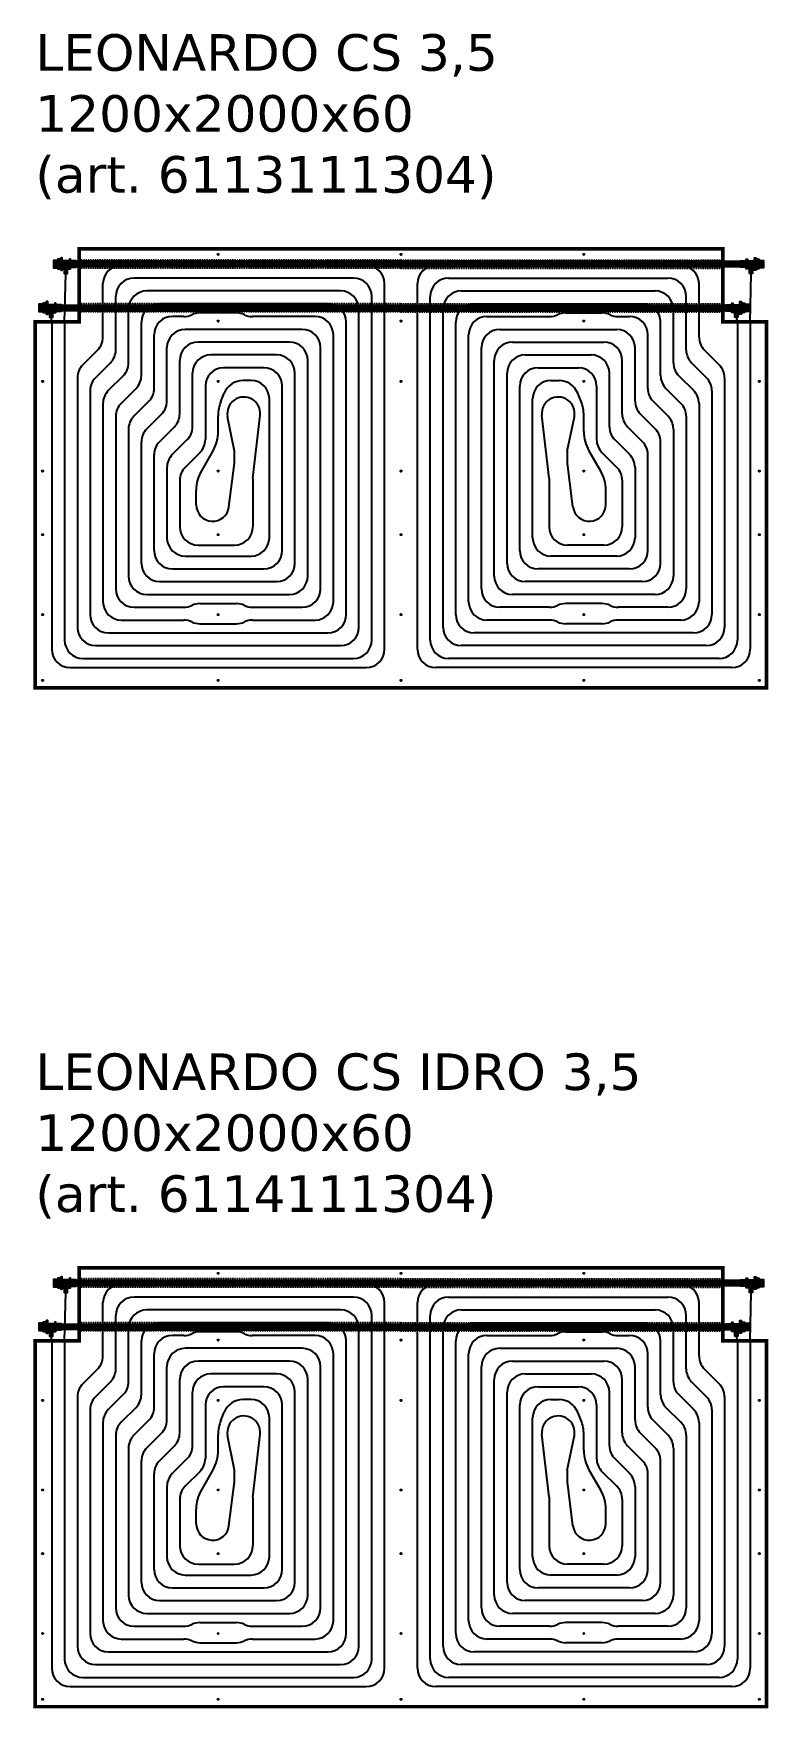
# Model space of a CAD drawing. Header units: millimetres. Extents: x 811 to 39016, y -8361 to 5964.
# Drawn here: x 16204 to 18214, y 903 to 5484 of the extents above; entities that cross this region are included whole.
import ezdxf

# ---------------------------------------------------------------- set-up
doc = ezdxf.new("R2010")
doc.units = ezdxf.units.MM
doc.linetypes.add('ACAD_ISO02W100', pattern=[15, 12, -3])
doc.linetypes.add('CENTER', pattern=[25.4, 15.875, -3.175, 3.175, -3.175])
for name, color, linetype in [('Pannelli Leonardo', 7, 'Continuous'), ('Raccorderia', 8, 'Continuous'), ('Testi_Cornici', 7, 'Continuous')]:
    doc.layers.add(name, color=color, linetype=linetype)
doc.styles.add('style1', font='verdana.ttf')

# ---------------------------------------------------------------- blocks, each defined once
blk = doc.blocks.new('T 20-10-CS')
at = {"layer": 'Raccorderia', "linetype": 'ByBlock'}
h = blk.add_hatch(color=9, dxfattribs=at)
h.dxf.hatch_style = 1
h.paths.add_polyline_path([(-12.8, 8.6), (-28, 8.6), (-28, -8.6), (-12.8, -8.6)])
h = blk.add_hatch(color=256, dxfattribs=at)
h.dxf.hatch_style = 1
h.paths.add_polyline_path([(9.8, 13), (4.4, 13), (4.4, 25.7), (-4.4, 25.7), (-4.4, 13), (-12.8, 13), (-12.8, 8.6), (-12.8, -8.6), (-12.8, -13), (-9.8, -13), (-9.8, -8.6), (9.8, -8.6)])
h = blk.add_hatch(color=251, dxfattribs=at)
h.dxf.hatch_style = 1
h.paths.add_polyline_path([(33.8, 10), (22.8, 10), (21.8, 13), (19.6, 13), (19.6, 9.8), (15.9, 9.8), (15.9, 14.9), (12.8, 14.9), (12.8, 17), (9.8, 17), (9.8, 13), (9.8, 0), (33.8, 0)])
h.paths.add_polyline_path([(33.8, 0), (9.8, 0), (9.8, -8.6), (9.8, -17), (12.8, -17), (12.8, -14.8), (15.9, -14.8), (15.9, -9.7), (19.6, -9.7), (19.6, -13), (21.8, -13), (22.8, -10), (33.8, -10)])
for p, q in [((-12.8, -8.6), (-12.8, 8.6)), ((9.8, -8.6), (9.8, 13))]:
    blk.add_line(p, q, dxfattribs=at)
blk.add_lwpolyline([(9.8, 13), (4.4, 13), (4.4, 25.7), (-4.4, 25.7), (-4.4, 13), (-12.8, 13), (-12.8, 8.6), (-28, 8.6), (-28, -8.6), (-12.8, -8.6), (-12.8, -13), (-9.8, -13), (-9.8, -8.6), (9.8, -8.6), (9.8, -17), (12.8, -17), (12.8, -14.8), (15.9, -14.8), (15.9, -9.7), (19.6, -9.7), (19.6, -13), (21.8, -13), (22.8, -10), (33.8, -10), (33.8, 10), (22.8, 10), (21.8, 13), (19.6, 13), (19.6, 9.8), (15.9, 9.8), (15.9, 14.9), (12.8, 14.9), (12.8, 17), (9.8, 17)], close=True, dxfattribs=at)
blk = doc.blocks.new('Pannello 35-1200x2000')
at = {"color": 252, "linetype": 'ACAD_ISO02W100', "ltscale": 0.01}
for p, q in [((-1000, -30.4), (-1879.8, -30.4)), ((-1000, -30.4), (-120.2, -30.4)), ((-1000, -52.5), (-1879.8, -52.5)), ((-1000, -52.5), (-120.2, -52.5)), ((-1000, -150.2), (-1879.8, -150.2)), ((-1000, -172.2), (-1879.8, -172.2)), ((-1000, -150.2), (-120.2, -150.2)), ((-1000, -172.2), (-120.2, -172.2))]:
    blk.add_line(p, q, dxfattribs=at)
at = {"color": 251}
for p, q in [((-1095, -45), (-1765, -45)), ((-905, -45), (-235, -45)), ((-1920, -200), (-1916.4, -67.2)), ((-1130, -80), (-1730, -80)), ((-870, -80), (-270, -80)), ((-45, -200), (-42.8, -67.2)), ((-1815, -241.4), (-1815, -95)), ((-1780, -276.4), (-1780, -130)), ((-1165, -115), (-1695, -115)), ((-1080, -1070), (-1080, -130)), ((-1045, -1095), (-1045, -95)), ((-955, -1095), (-955, -95)), ((-920, -1070), (-920, -130)), ((-835, -115), (-305, -115)), ((-220, -276.4), (-220, -130)), ((-185, -241.4), (-185, -95)), ((-1745, -311.4), (-1745, -165)), ((-1200, -150), (-1660, -150)), ((-1450, -175), (-1550, -175)), ((-1115, -1035), (-1115, -165)), ((-885, -1035), (-885, -165)), ((-800, -150), (-340, -150)), ((-550, -175), (-450, -175)), ((-255, -311.4), (-255, -165)), ((-1955, -200), (-1956.4, -187)), ((-1955, -200), (-1955, -1095)), ((-1920, -200), (-1920, -1070)), ((-1710, -346.4), (-1710, -200)), ((-1593.6, -185), (-1625, -185)), ((-1270, -220), (-1590, -220)), ((-1235, -185), (-1406.4, -185)), ((-1150, -1000), (-1150, -200)), ((-850, -1000), (-850, -200)), ((-765, -185), (-593.6, -185)), ((-730, -220), (-410, -220)), ((-406.4, -185), (-375, -185)), ((-290, -346.4), (-290, -200)), ((-80, -200), (-82.8, -187)), ((-80, -200), (-80, -1070)), ((-45, -200), (-45, -1095)), ((-1675, -381.4), (-1675, -235)), ((-1640, -416.4), (-1640, -270)), ((-1305, -255), (-1555, -255)), ((-1220, -930), (-1220, -270)), ((-1185, -965), (-1185, -235)), ((-815, -965), (-815, -235)), ((-780, -930), (-780, -270)), ((-695, -255), (-445, -255)), ((-360, -416.4), (-360, -270)), ((-325, -381.4), (-325, -235)), ((-1829.6, -276.7), (-1870.4, -317.4)), ((-1794.6, -311.7), (-1835.4, -352.4)), ((-1605, -451.4), (-1605, -305)), ((-1340, -290), (-1520, -290)), ((-1255, -895), (-1255, -305)), ((-745, -895), (-745, -305)), ((-660, -290), (-480, -290)), ((-395, -451.4), (-395, -305)), ((-205.4, -311.7), (-164.6, -352.4)), ((-170.4, -276.7), (-129.6, -317.4)), ((-1885, -352.8), (-1885, -1035)), ((-1759.6, -346.7), (-1800.4, -387.4)), ((-1570, -486.4), (-1570, -340)), ((-1375, -325), (-1485, -325)), ((-1410, -360), (-1432.2, -360)), ((-1290, -860), (-1290, -340)), ((-710, -860), (-710, -340)), ((-625, -325), (-515, -325)), ((-590, -360), (-567.8, -360)), ((-430, -486.4), (-430, -340)), ((-240.4, -346.7), (-199.6, -387.4)), ((-115, -352.8), (-115, -1035)), ((-1850, -387.8), (-1850, -1000)), ((-1724.6, -381.7), (-1765.4, -422.4)), ((-1535, -375), (-1535, -521.4)), ((-1492.4, -417), (-1483.2, -394.4)), ((-1360, -790), (-1360, -410)), ((-1325, -825), (-1325, -375)), ((-675, -825), (-675, -375)), ((-640, -790), (-640, -410)), ((-507.6, -417), (-516.8, -394.4)), ((-465, -375), (-465, -521.4)), ((-275.4, -381.7), (-234.6, -422.4)), ((-150, -387.8), (-150, -1000)), ((-1815, -422.8), (-1815, -965)), ((-1780, -457.8), (-1780, -930)), ((-1689.6, -416.7), (-1730.4, -457.4)), ((-1654.6, -451.7), (-1695.4, -492.4)), ((-1500, -499.4), (-1500, -456.3)), ((-1405, -626.9), (-1385.3, -455.1)), ((-595, -626.9), (-614.7, -455.1)), ((-500, -499.4), (-500, -456.3)), ((-345.4, -451.7), (-304.6, -492.4)), ((-310.4, -416.7), (-269.6, -457.4)), ((-220, -457.8), (-220, -930)), ((-185, -422.8), (-185, -965)), ((-1745, -492.8), (-1745, -895)), ((-1619.6, -486.7), (-1660.4, -527.4)), ((-1454.9, -553.6), (-1474.1, -458.9)), ((-545.1, -553.6), (-525.9, -458.9)), ((-380.4, -486.7), (-339.6, -527.4)), ((-255, -492.8), (-255, -895)), ((-1710, -860), (-1710, -527.8)), ((-1584.6, -521.7), (-1625.4, -562.4)), ((-415.4, -521.7), (-374.6, -562.4)), ((-290, -860), (-290, -527.8)), ((-1675, -825), (-1675, -562.8)), ((-1549.6, -556.7), (-1590.4, -597.4)), ((-1514.1, -551.9), (-1545.9, -607.1)), ((-1470.4, -705.5), (-1455, -585.6)), ((-1455, -589.1), (-1455, -552.6)), ((-545, -589.1), (-545, -552.6)), ((-529.6, -705.5), (-545, -585.6)), ((-485.9, -551.9), (-454.1, -607.1)), ((-450.4, -556.7), (-409.6, -597.4)), ((-325, -825), (-325, -562.8)), ((-1640, -597.8), (-1640, -790)), ((-1605, -632.8), (-1605, -760)), ((-1405, -627.5), (-1405, -760)), ((-595, -627.5), (-595, -760)), ((-395, -632.8), (-395, -760)), ((-360, -597.8), (-360, -790)), ((-1560, -699.8), (-1560, -659.6)), ((-440, -699.8), (-440, -659.6)), ((-1555, -810), (-1455, -810)), ((-445, -810), (-545, -810)), ((-1590, -840), (-1410, -840)), ((-410, -840), (-590, -840)), ((-1660, -910), (-1340, -910)), ((-1625, -875), (-1375, -875)), ((-340, -910), (-660, -910)), ((-375, -875), (-625, -875)), ((-1695, -945), (-1305, -945)), ((-305, -945), (-695, -945)), ((-1730, -980), (-1593.6, -980)), ((-1550, -970), (-1450, -970)), ((-1406.4, -980), (-1270, -980)), ((-593.6, -980), (-730, -980)), ((-450, -970), (-550, -970)), ((-270, -980), (-406.4, -980)), ((-1800, -1050), (-1200, -1050)), ((-1765, -1015), (-1593.6, -1015)), ((-1550, -1025), (-1450, -1025)), ((-1406.4, -1015), (-1235, -1015)), ((-200, -1050), (-800, -1050)), ((-593.6, -1015), (-765, -1015)), ((-450, -1025), (-550, -1025)), ((-235, -1015), (-406.4, -1015)), ((-1835, -1085), (-1165, -1085)), ((-165, -1085), (-835, -1085)), ((-1905, -1145), (-1095, -1145)), ((-1870, -1120), (-1130, -1120)), ((-95, -1145), (-905, -1145)), ((-130, -1120), (-870, -1120))]:
    blk.add_line(p, q, dxfattribs=at)
at = {"color": 31, "linetype": 'CENTER', "true_color": 0xffb997}
for p, q in [((-1502.1, -15), (-1497.9, -15)), ((-1500, -12.9), (-1500, -17.1)), ((-997.9, -15), (-1002.1, -15)), ((-1002.1, -15), (-997.9, -15)), ((-1000, -12.9), (-1000, -17.1)), ((-1000, -12.9), (-1000, -17.1)), ((-497.9, -15), (-502.1, -15)), ((-500, -12.9), (-500, -17.1)), ((-1502.1, -197.5), (-1497.9, -197.5)), ((-1500, -195.4), (-1500, -199.6)), ((-997.9, -197.5), (-1002.1, -197.5)), ((-1002.1, -197.5), (-997.9, -197.5)), ((-1000, -195.4), (-1000, -199.6)), ((-1000, -195.4), (-1000, -199.6)), ((-497.9, -197.5), (-502.1, -197.5)), ((-500, -195.4), (-500, -199.6)), ((-1982.1, -362.5), (-1977.9, -362.5)), ((-1980, -360.4), (-1980, -364.6)), ((-1502.1, -362.5), (-1497.9, -362.5)), ((-1500, -360.4), (-1500, -364.6)), ((-997.9, -362.5), (-1002.1, -362.5)), ((-1002.1, -362.5), (-997.9, -362.5)), ((-1000, -360.4), (-1000, -364.6)), ((-1000, -360.4), (-1000, -364.6)), ((-497.9, -362.5), (-502.1, -362.5)), ((-500, -360.4), (-500, -364.6)), ((-17.9, -362.5), (-22.1, -362.5)), ((-20, -360.4), (-20, -364.6)), ((-1982.1, -607.5), (-1977.9, -607.5)), ((-1980, -605.4), (-1980, -609.6)), ((-1502.1, -607.5), (-1497.9, -607.5)), ((-1500, -605.4), (-1500, -609.6)), ((-997.9, -607.5), (-1002.1, -607.5)), ((-1002.1, -607.5), (-997.9, -607.5)), ((-1000, -605.4), (-1000, -609.6)), ((-1000, -605.4), (-1000, -609.6)), ((-497.9, -607.5), (-502.1, -607.5)), ((-500, -605.4), (-500, -609.6)), ((-17.9, -607.5), (-22.1, -607.5)), ((-20, -605.4), (-20, -609.6)), ((-1982.1, -781.5), (-1977.9, -781.5)), ((-1980, -779.4), (-1980, -783.6)), ((-1502.1, -781.5), (-1497.9, -781.5)), ((-1500, -779.4), (-1500, -783.6)), ((-997.9, -781.5), (-1002.1, -781.5)), ((-1002.1, -781.5), (-997.9, -781.5)), ((-1000, -779.4), (-1000, -783.6)), ((-1000, -779.4), (-1000, -783.6)), ((-497.9, -781.5), (-502.1, -781.5)), ((-500, -779.4), (-500, -783.6)), ((-17.9, -781.5), (-22.1, -781.5)), ((-20, -779.4), (-20, -783.6)), ((-1982.1, -1000), (-1977.9, -1000)), ((-1980, -997.9), (-1980, -1002.1)), ((-1502.1, -1000), (-1497.9, -1000)), ((-1500, -997.9), (-1500, -1002.1)), ((-997.9, -1000), (-1002.1, -1000)), ((-1002.1, -1000), (-997.9, -1000)), ((-1000, -997.9), (-1000, -1002.1)), ((-1000, -997.9), (-1000, -1002.1)), ((-497.9, -1000), (-502.1, -1000)), ((-500, -997.9), (-500, -1002.1)), ((-17.9, -1000), (-22.1, -1000)), ((-20, -997.9), (-20, -1002.1)), ((-1982.1, -1180), (-1977.9, -1180)), ((-1980, -1177.9), (-1980, -1182.1)), ((-1502.1, -1180), (-1497.9, -1180)), ((-1500, -1177.9), (-1500, -1182.1)), ((-997.9, -1180), (-1002.1, -1180)), ((-1002.1, -1180), (-997.9, -1180)), ((-1000, -1177.9), (-1000, -1182.1)), ((-1000, -1177.9), (-1000, -1182.1)), ((-497.9, -1180), (-502.1, -1180)), ((-500, -1177.9), (-500, -1182.1)), ((-17.9, -1180), (-22.1, -1180)), ((-20, -1177.9), (-20, -1182.1))]:
    blk.add_line(p, q, dxfattribs=at)
at = {"const_width": 10}
for points in [[(-1000, 0), (-1879.8, 0), (-1879.8, -199.2), (-2000, -199.2), (-2000, -1200), (-1000, -1200)], [(-1000, 0), (-120.2, 0), (-120.2, -199.2), (0, -199.2), (0, -1200), (-1000, -1200)]]:
    blk.add_lwpolyline(points, dxfattribs=at)
at = {"color": 11, "const_width": 20}
for points in [[(-1903.6, -41.5), (-1000, -41.5)], [(-55.6, -41.5), (-1000, -41.5)]]:
    blk.add_lwpolyline(points, dxfattribs=at)
at = {"color": 171, "linetype": 'Continuous', "const_width": 20}
for points in [[(-1943.6, -161.3), (-1000, -161.5)], [(-95.6, -161.5), (-1000, -161.5)]]:
    blk.add_lwpolyline(points, dxfattribs=at)
at = {"color": 4, "linetype": 'Continuous', "true_color": 0x00ffff}
for centre in [(-1500, -15), (-1000, -15), (-1000, -15), (-500, -15), (-1500, -197.5), (-1000, -197.5), (-1000, -197.5), (-500, -197.5), (-1980, -362.5), (-1500, -362.5), (-1000, -362.5), (-1000, -362.5), (-500, -362.5), (-20, -362.5), (-1980, -607.5), (-1500, -607.5), (-1000, -607.5), (-1000, -607.5), (-500, -607.5), (-20, -607.5), (-1980, -781.5), (-1500, -781.5), (-1000, -781.5), (-1000, -781.5), (-500, -781.5), (-20, -781.5), (-1980, -1000), (-1500, -1000), (-1000, -1000), (-1000, -1000), (-500, -1000), (-20, -1000), (-1980, -1180), (-1500, -1180), (-1000, -1180), (-1000, -1180), (-500, -1180), (-20, -1180)]:
    blk.add_circle(centre, 1.75, dxfattribs=at)
at = {"color": 251}
for centre, radius, start, end in [((-1765, -95), 50, 90, 180), ((-1095, -95), 50, 0, 90), ((-905, -95), 50, 90, 180), ((-235, -95), 50, 0, 90), ((-1730, -130), 50, 90, 180), ((-1130, -130), 50, 0, 90), ((-870, -130), 50, 90, 180), ((-270, -130), 50, 0, 90), ((-1695, -165), 50, 90, 180), ((-1165, -165), 50, 0, 90), ((-835, -165), 50, 90, 180), ((-305, -165), 50, 0, 90), ((-1660, -200), 50, 90, 180), ((-1593.6, -135), 50, 270, 295.8419), ((-1550, -225), 50, 90, 115.8419), ((-1450, -225), 50, 64.1581, 90), ((-1406.4, -135), 50, 244.1581, 270), ((-1200, -200), 50, 0, 90), ((-800, -200), 50, 90, 180), ((-593.6, -135), 50, 270, 295.8419), ((-550, -225), 50, 90, 115.8419), ((-450, -225), 50, 64.1581, 90), ((-406.4, -135), 50, 244.1581, 270), ((-340, -200), 50, 0, 90), ((-1625, -235), 50, 90, 180), ((-1590, -270), 50, 90, 180), ((-1270, -270), 50, 0, 90), ((-1235, -235), 50, 0, 90), ((-765, -235), 50, 90, 180), ((-730, -270), 50, 90, 180), ((-410, -270), 50, 0, 90), ((-375, -235), 50, 0, 90), ((-1865, -241.4), 50, 315, 0), ((-1555, -305), 50, 90, 180), ((-1305, -305), 50, 0, 90), ((-695, -305), 50, 90, 180), ((-445, -305), 50, 0, 90), ((-135, -241.4), 50, 180, 225), ((-1835, -352.8), 50, 135, 180), ((-1830, -276.4), 50, 315, 0), ((-1795, -311.4), 50, 315, 0), ((-1520, -340), 50, 90, 180), ((-1340, -340), 50, 0, 90), ((-660, -340), 50, 90, 180), ((-480, -340), 50, 0, 90), ((-205, -311.4), 50, 180, 225), ((-170, -276.4), 50, 180, 225), ((-165, -352.8), 50, 0, 45), ((-1800, -387.8), 50, 135, 180), ((-1760, -346.4), 50, 315, 0), ((-1485, -375), 50, 90, 180), ((-1432.2, -415), 55, 90, 158), ((-1410, -410), 50, 0, 90), ((-1375, -375), 50, 0, 90), ((-625, -375), 50, 90, 180), ((-590, -410), 50, 90, 180), ((-567.8, -415), 55, 22, 90), ((-515, -375), 50, 0, 90), ((-240, -346.4), 50, 180, 225), ((-200, -387.8), 50, 0, 45), ((-1765, -422.8), 50, 135, 180), ((-1725, -381.4), 50, 315, 0), ((-1430, -450), 45, 353.4671, 191.4726), ((-570, -450), 45, 348.5274, 186.5329), ((-275, -381.4), 50, 180, 225), ((-235, -422.8), 50, 0, 45), ((-1730, -457.8), 50, 135, 180), ((-1695, -492.8), 50, 135, 180), ((-1690, -416.4), 50, 315, 0), ((-1655, -451.4), 50, 315, 0), ((-1395, -456.3), 105, 158, 180), ((-605, -456.3), 105, 0, 22), ((-345, -451.4), 50, 180, 225), ((-310, -416.4), 50, 180, 225), ((-305, -492.8), 50, 0, 45), ((-270, -457.8), 50, 0, 45), ((-1660, -527.8), 50, 135, 180), ((-1620, -486.4), 50, 315, 0), ((-1605, -499.4), 105, 330, 0), ((-395, -499.4), 105, 180, 210), ((-380, -486.4), 50, 180, 225), ((-340, -527.8), 50, 0, 45), ((-1625, -562.8), 50, 135, 180), ((-1585, -521.4), 50, 315, 0), ((-415, -521.4), 50, 180, 225), ((-375, -562.8), 50, 0, 45), ((-1590, -597.8), 50, 135, 180), ((-410, -597.8), 50, 0, 45), ((-1555, -632.8), 50, 135, 180), ((-1455, -659.6), 105, 150, 180), ((-545, -659.6), 105, 0, 30), ((-445, -632.8), 50, 0, 45), ((-1515, -699.8), 45, 180, 352.4968), ((-485, -699.8), 45, 187.5032, 0), ((-1555, -760), 50, 180, 270), ((-1455, -760), 50, 270, 0), ((-545, -760), 50, 180, 270), ((-445, -760), 50, 270, 0), ((-1590, -790), 50, 180, 270), ((-1410, -790), 50, 270, 0), ((-590, -790), 50, 180, 270), ((-410, -790), 50, 270, 0), ((-1660, -860), 50, 180, 270), ((-1625, -825), 50, 180, 270), ((-1375, -825), 50, 270, 0), ((-1340, -860), 50, 270, 0), ((-660, -860), 50, 180, 270), ((-625, -825), 50, 180, 270), ((-375, -825), 50, 270, 0), ((-340, -860), 50, 270, 0), ((-1695, -895), 50, 180, 270), ((-1305, -895), 50, 270, 0), ((-695, -895), 50, 180, 270), ((-305, -895), 50, 270, 0), ((-1730, -930), 50, 180, 270), ((-1270, -930), 50, 270, 0), ((-730, -930), 50, 180, 270), ((-270, -930), 50, 270, 0), ((-1800, -1000), 50, 180, 270), ((-1765, -965), 50, 180, 270), ((-1593.6, -930), 50, 270, 295.8419), ((-1550, -1020), 50, 90, 115.8419), ((-1450, -1020), 50, 64.1581, 90), ((-1406.4, -930), 50, 244.1581, 270), ((-1235, -965), 50, 270, 0), ((-1200, -1000), 50, 270, 0), ((-800, -1000), 50, 180, 270), ((-765, -965), 50, 180, 270), ((-593.6, -930), 50, 270, 295.8419), ((-550, -1020), 50, 90, 115.8419), ((-450, -1020), 50, 64.1581, 90), ((-406.4, -930), 50, 244.1581, 270), ((-235, -965), 50, 270, 0), ((-200, -1000), 50, 270, 0), ((-1835, -1035), 50, 180, 270), ((-1593.6, -1065), 50, 64.1581, 90), ((-1550, -975), 50, 244.1581, 270), ((-1450, -975), 50, 270, 295.8419), ((-1406.4, -1065), 50, 90, 115.8419), ((-1165, -1035), 50, 270, 0), ((-835, -1035), 50, 180, 270), ((-593.6, -1065), 50, 64.1581, 90), ((-550, -975), 50, 244.1581, 270), ((-450, -975), 50, 270, 295.8419), ((-406.4, -1065), 50, 90, 115.8419), ((-165, -1035), 50, 270, 0), ((-1905, -1095), 50, 180, 270), ((-1870, -1070), 50, 180, 270), ((-1130, -1070), 50, 270, 0), ((-1095, -1095), 50, 270, 0), ((-905, -1095), 50, 180, 270), ((-870, -1070), 50, 180, 270), ((-130, -1070), 50, 270, 0), ((-95, -1095), 50, 270, 0)]:
    blk.add_arc(centre, radius, start, end, dxfattribs=at)
at = {"linetype": 'ByBlock', "rotation": 180}
for p in [(-1916.4, -41.5), (-1956.4, -161.3)]:
    blk.add_blockref('T 20-10-CS', p, dxfattribs=at)
at = {"linetype": 'ByBlock', "xscale": -1, "rotation": 180}
for p in [(-42.8, -41.5), (-82.8, -161.3)]:
    blk.add_blockref('T 20-10-CS', p, dxfattribs=at)
blk = doc.blocks.new('Pannello Idro 35-1200x2000')
at = {"color": 252, "linetype": 'ACAD_ISO02W100', "ltscale": 0.01}
for p, q in [((-1000, -30.4), (-1879.8, -30.4)), ((-1000, -30.4), (-1879.8, -30.4)), ((-1000, -30.4), (-120.2, -30.4)), ((-1000, -30.4), (-120.2, -30.4)), ((-1000, -52.5), (-1879.8, -52.5)), ((-1000, -52.5), (-1879.8, -52.5)), ((-1000, -52.5), (-120.2, -52.5)), ((-1000, -52.5), (-120.2, -52.5)), ((-1000, -150.2), (-1879.8, -150.2)), ((-1000, -150.2), (-1879.8, -150.2)), ((-1000, -172.2), (-1879.8, -172.2)), ((-1000, -172.2), (-1879.8, -172.2)), ((-1000, -150.2), (-120.2, -150.2)), ((-1000, -150.2), (-120.2, -150.2)), ((-1000, -172.2), (-120.2, -172.2)), ((-1000, -172.2), (-120.2, -172.2))]:
    blk.add_line(p, q, dxfattribs=at)
at = {"color": 93}
for p, q in [((-1095, -45), (-1765, -45)), ((-905, -45), (-235, -45)), ((-1920, -200), (-1916.4, -67.2)), ((-1130, -80), (-1730, -80)), ((-870, -80), (-270, -80)), ((-45, -200), (-42.8, -67.2)), ((-1815, -241.4), (-1815, -95)), ((-1780, -276.4), (-1780, -130)), ((-1165, -115), (-1695, -115)), ((-1080, -1070), (-1080, -130)), ((-1045, -1095), (-1045, -95)), ((-955, -1095), (-955, -95)), ((-920, -1070), (-920, -130)), ((-835, -115), (-305, -115)), ((-220, -276.4), (-220, -130)), ((-185, -241.4), (-185, -95)), ((-1745, -311.4), (-1745, -165)), ((-1200, -150), (-1660, -150)), ((-1450, -175), (-1550, -175)), ((-1115, -1035), (-1115, -165)), ((-885, -1035), (-885, -165)), ((-800, -150), (-340, -150)), ((-550, -175), (-450, -175)), ((-255, -311.4), (-255, -165)), ((-1955, -200), (-1956.4, -187)), ((-1955, -200), (-1955, -1095)), ((-1920, -200), (-1920, -1070)), ((-1710, -346.4), (-1710, -200)), ((-1593.6, -185), (-1625, -185)), ((-1270, -220), (-1590, -220)), ((-1235, -185), (-1406.4, -185)), ((-1150, -1000), (-1150, -200)), ((-850, -1000), (-850, -200)), ((-765, -185), (-593.6, -185)), ((-730, -220), (-410, -220)), ((-406.4, -185), (-375, -185)), ((-290, -346.4), (-290, -200)), ((-80, -200), (-82.8, -187)), ((-80, -200), (-80, -1070)), ((-45, -200), (-45, -1095)), ((-1675, -381.4), (-1675, -235)), ((-1640, -416.4), (-1640, -270)), ((-1305, -255), (-1555, -255)), ((-1220, -930), (-1220, -270)), ((-1185, -965), (-1185, -235)), ((-815, -965), (-815, -235)), ((-780, -930), (-780, -270)), ((-695, -255), (-445, -255)), ((-360, -416.4), (-360, -270)), ((-325, -381.4), (-325, -235)), ((-1829.6, -276.7), (-1870.4, -317.4)), ((-1794.6, -311.7), (-1835.4, -352.4)), ((-1605, -451.4), (-1605, -305)), ((-1340, -290), (-1520, -290)), ((-1255, -895), (-1255, -305)), ((-745, -895), (-745, -305)), ((-660, -290), (-480, -290)), ((-395, -451.4), (-395, -305)), ((-205.4, -311.7), (-164.6, -352.4)), ((-170.4, -276.7), (-129.6, -317.4)), ((-1885, -352.8), (-1885, -1035)), ((-1759.6, -346.7), (-1800.4, -387.4)), ((-1570, -486.4), (-1570, -340)), ((-1375, -325), (-1485, -325)), ((-1410, -360), (-1432.2, -360)), ((-1290, -860), (-1290, -340)), ((-710, -860), (-710, -340)), ((-625, -325), (-515, -325)), ((-590, -360), (-567.8, -360)), ((-430, -486.4), (-430, -340)), ((-240.4, -346.7), (-199.6, -387.4)), ((-115, -352.8), (-115, -1035)), ((-1850, -387.8), (-1850, -1000)), ((-1724.6, -381.7), (-1765.4, -422.4)), ((-1535, -375), (-1535, -521.4)), ((-1492.4, -417), (-1483.2, -394.4)), ((-1360, -790), (-1360, -410)), ((-1325, -825), (-1325, -375)), ((-675, -825), (-675, -375)), ((-640, -790), (-640, -410)), ((-507.6, -417), (-516.8, -394.4)), ((-465, -375), (-465, -521.4)), ((-275.4, -381.7), (-234.6, -422.4)), ((-150, -387.8), (-150, -1000)), ((-1815, -422.8), (-1815, -965)), ((-1780, -457.8), (-1780, -930)), ((-1689.6, -416.7), (-1730.4, -457.4)), ((-1654.6, -451.7), (-1695.4, -492.4)), ((-1500, -499.4), (-1500, -456.3)), ((-1405, -626.9), (-1385.3, -455.1)), ((-595, -626.9), (-614.7, -455.1)), ((-500, -499.4), (-500, -456.3)), ((-345.4, -451.7), (-304.6, -492.4)), ((-310.4, -416.7), (-269.6, -457.4)), ((-220, -457.8), (-220, -930)), ((-185, -422.8), (-185, -965)), ((-1745, -492.8), (-1745, -895)), ((-1619.6, -486.7), (-1660.4, -527.4)), ((-1454.9, -553.6), (-1474.1, -458.9)), ((-545.1, -553.6), (-525.9, -458.9)), ((-380.4, -486.7), (-339.6, -527.4)), ((-255, -492.8), (-255, -895)), ((-1710, -860), (-1710, -527.8)), ((-1584.6, -521.7), (-1625.4, -562.4)), ((-415.4, -521.7), (-374.6, -562.4)), ((-290, -860), (-290, -527.8)), ((-1675, -825), (-1675, -562.8)), ((-1549.6, -556.7), (-1590.4, -597.4)), ((-1514.1, -551.9), (-1545.9, -607.1)), ((-1470.4, -705.5), (-1455, -585.6)), ((-1455, -589.1), (-1455, -552.6)), ((-545, -589.1), (-545, -552.6)), ((-529.6, -705.5), (-545, -585.6)), ((-485.9, -551.9), (-454.1, -607.1)), ((-450.4, -556.7), (-409.6, -597.4)), ((-325, -825), (-325, -562.8)), ((-1640, -597.8), (-1640, -790)), ((-1605, -632.8), (-1605, -760)), ((-1405, -627.5), (-1405, -760)), ((-595, -627.5), (-595, -760)), ((-395, -632.8), (-395, -760)), ((-360, -597.8), (-360, -790)), ((-1560, -699.8), (-1560, -659.6)), ((-440, -699.8), (-440, -659.6)), ((-1555, -810), (-1455, -810)), ((-445, -810), (-545, -810)), ((-1590, -840), (-1410, -840)), ((-410, -840), (-590, -840)), ((-1660, -910), (-1340, -910)), ((-1625, -875), (-1375, -875)), ((-340, -910), (-660, -910)), ((-375, -875), (-625, -875)), ((-1695, -945), (-1305, -945)), ((-305, -945), (-695, -945)), ((-1730, -980), (-1593.6, -980)), ((-1550, -970), (-1450, -970)), ((-1406.4, -980), (-1270, -980)), ((-593.6, -980), (-730, -980)), ((-450, -970), (-550, -970)), ((-270, -980), (-406.4, -980)), ((-1800, -1050), (-1200, -1050)), ((-1765, -1015), (-1593.6, -1015)), ((-1550, -1025), (-1450, -1025)), ((-1406.4, -1015), (-1235, -1015)), ((-200, -1050), (-800, -1050)), ((-593.6, -1015), (-765, -1015)), ((-450, -1025), (-550, -1025)), ((-235, -1015), (-406.4, -1015)), ((-1835, -1085), (-1165, -1085)), ((-165, -1085), (-835, -1085)), ((-1905, -1145), (-1095, -1145)), ((-1870, -1120), (-1130, -1120)), ((-95, -1145), (-905, -1145)), ((-130, -1120), (-870, -1120))]:
    blk.add_line(p, q, dxfattribs=at)
at = {"color": 31, "linetype": 'CENTER', "true_color": 0xffb997}
for p, q in [((-1502.1, -15), (-1497.9, -15)), ((-1502.1, -15), (-1497.9, -15)), ((-1500, -12.9), (-1500, -17.1)), ((-1500, -12.9), (-1500, -17.1)), ((-997.9, -15), (-1002.1, -15)), ((-1002.1, -15), (-997.9, -15)), ((-997.9, -15), (-1002.1, -15)), ((-1002.1, -15), (-997.9, -15)), ((-1000, -12.9), (-1000, -17.1)), ((-1000, -12.9), (-1000, -17.1)), ((-1000, -12.9), (-1000, -17.1)), ((-1000, -12.9), (-1000, -17.1)), ((-497.9, -15), (-502.1, -15)), ((-497.9, -15), (-502.1, -15)), ((-500, -12.9), (-500, -17.1)), ((-500, -12.9), (-500, -17.1)), ((-1502.1, -197.5), (-1497.9, -197.5)), ((-1500, -195.4), (-1500, -199.6)), ((-997.9, -197.5), (-1002.1, -197.5)), ((-1002.1, -197.5), (-997.9, -197.5)), ((-1000, -195.4), (-1000, -199.6)), ((-1000, -195.4), (-1000, -199.6)), ((-497.9, -197.5), (-502.1, -197.5)), ((-500, -195.4), (-500, -199.6)), ((-1982.1, -362.5), (-1977.9, -362.5)), ((-1980, -360.4), (-1980, -364.6)), ((-1502.1, -362.5), (-1497.9, -362.5)), ((-1500, -360.4), (-1500, -364.6)), ((-997.9, -362.5), (-1002.1, -362.5)), ((-1002.1, -362.5), (-997.9, -362.5)), ((-1000, -360.4), (-1000, -364.6)), ((-1000, -360.4), (-1000, -364.6)), ((-497.9, -362.5), (-502.1, -362.5)), ((-500, -360.4), (-500, -364.6)), ((-17.9, -362.5), (-22.1, -362.5)), ((-20, -360.4), (-20, -364.6)), ((-1982.1, -607.5), (-1977.9, -607.5)), ((-1980, -605.4), (-1980, -609.6)), ((-1502.1, -607.5), (-1497.9, -607.5)), ((-1500, -605.4), (-1500, -609.6)), ((-997.9, -607.5), (-1002.1, -607.5)), ((-1002.1, -607.5), (-997.9, -607.5)), ((-1000, -605.4), (-1000, -609.6)), ((-1000, -605.4), (-1000, -609.6)), ((-497.9, -607.5), (-502.1, -607.5)), ((-500, -605.4), (-500, -609.6)), ((-17.9, -607.5), (-22.1, -607.5)), ((-20, -605.4), (-20, -609.6)), ((-1982.1, -781.5), (-1977.9, -781.5)), ((-1980, -779.4), (-1980, -783.6)), ((-1502.1, -781.5), (-1497.9, -781.5)), ((-1500, -779.4), (-1500, -783.6)), ((-997.9, -781.5), (-1002.1, -781.5)), ((-1002.1, -781.5), (-997.9, -781.5)), ((-1000, -779.4), (-1000, -783.6)), ((-1000, -779.4), (-1000, -783.6)), ((-497.9, -781.5), (-502.1, -781.5)), ((-500, -779.4), (-500, -783.6)), ((-17.9, -781.5), (-22.1, -781.5)), ((-20, -779.4), (-20, -783.6)), ((-1982.1, -1000), (-1977.9, -1000)), ((-1980, -997.9), (-1980, -1002.1)), ((-1502.1, -1000), (-1497.9, -1000)), ((-1500, -997.9), (-1500, -1002.1)), ((-997.9, -1000), (-1002.1, -1000)), ((-1002.1, -1000), (-997.9, -1000)), ((-1000, -997.9), (-1000, -1002.1)), ((-1000, -997.9), (-1000, -1002.1)), ((-497.9, -1000), (-502.1, -1000)), ((-500, -997.9), (-500, -1002.1)), ((-17.9, -1000), (-22.1, -1000)), ((-20, -997.9), (-20, -1002.1)), ((-1982.1, -1180), (-1977.9, -1180)), ((-1982.1, -1180), (-1977.9, -1180)), ((-1980, -1177.9), (-1980, -1182.1)), ((-1980, -1177.9), (-1980, -1182.1)), ((-1502.1, -1180), (-1497.9, -1180)), ((-1502.1, -1180), (-1497.9, -1180)), ((-1500, -1177.9), (-1500, -1182.1)), ((-1500, -1177.9), (-1500, -1182.1)), ((-997.9, -1180), (-1002.1, -1180)), ((-1002.1, -1180), (-997.9, -1180)), ((-997.9, -1180), (-1002.1, -1180)), ((-1002.1, -1180), (-997.9, -1180)), ((-1000, -1177.9), (-1000, -1182.1)), ((-1000, -1177.9), (-1000, -1182.1)), ((-1000, -1177.9), (-1000, -1182.1)), ((-1000, -1177.9), (-1000, -1182.1)), ((-497.9, -1180), (-502.1, -1180)), ((-497.9, -1180), (-502.1, -1180)), ((-500, -1177.9), (-500, -1182.1)), ((-500, -1177.9), (-500, -1182.1)), ((-17.9, -1180), (-22.1, -1180)), ((-17.9, -1180), (-22.1, -1180)), ((-20, -1177.9), (-20, -1182.1)), ((-20, -1177.9), (-20, -1182.1))]:
    blk.add_line(p, q, dxfattribs=at)
for points, const_width in [([(-1000, 0), (-1879.8, 0), (-1879.8, -199.2), (-2000, -199.2), (-2000, -1200), (-1000, -1200)], 10), ([(-1000, 0), (-1879.8, 0), (-1879.8, -199.2), (-2000, -199.2), (-2000, -1200), (-1000, -1200)], 10), ([(-1000, 0), (-120.2, 0), (-120.2, -199.2), (0, -199.2), (0, -1200), (-1000, -1200)], 10), ([(-1000, 0), (-120.2, 0), (-120.2, -199.2), (0, -199.2), (0, -1200), (-1000, -1200)], 10), ([(-1903.6, -41.5), (-1000, -41.5)], 20), ([(-55.6, -41.5), (-1000, -41.5)], 20)]:
    blk.add_lwpolyline(points, dxfattribs=dict(const_width=const_width))
at = {"color": 11, "const_width": 20}
for points in [[(-1903.6, -41.5), (-1000, -41.5)], [(-55.6, -41.5), (-1000, -41.5)]]:
    blk.add_lwpolyline(points, dxfattribs=at)
at = {"linetype": 'Continuous', "const_width": 20}
for points in [[(-1943.6, -161.3), (-1000, -161.5)], [(-95.6, -161.5), (-1000, -161.5)]]:
    blk.add_lwpolyline(points, dxfattribs=at)
at = {"color": 171, "linetype": 'Continuous', "const_width": 20}
for points in [[(-1943.6, -161.3), (-1000, -161.5)], [(-95.6, -161.5), (-1000, -161.5)]]:
    blk.add_lwpolyline(points, dxfattribs=at)
at = {"color": 4, "linetype": 'Continuous', "true_color": 0x00ffff}
for centre in [(-1500, -15), (-1500, -15), (-1000, -15), (-1000, -15), (-1000, -15), (-1000, -15), (-500, -15), (-500, -15), (-1500, -197.5), (-1000, -197.5), (-1000, -197.5), (-500, -197.5), (-1980, -362.5), (-1500, -362.5), (-1000, -362.5), (-1000, -362.5), (-500, -362.5), (-20, -362.5), (-1980, -607.5), (-1500, -607.5), (-1000, -607.5), (-1000, -607.5), (-500, -607.5), (-20, -607.5), (-1980, -781.5), (-1500, -781.5), (-1000, -781.5), (-1000, -781.5), (-500, -781.5), (-20, -781.5), (-1980, -1000), (-1500, -1000), (-1000, -1000), (-1000, -1000), (-500, -1000), (-20, -1000), (-1980, -1180), (-1980, -1180), (-1500, -1180), (-1500, -1180), (-1000, -1180), (-1000, -1180), (-1000, -1180), (-1000, -1180), (-500, -1180), (-500, -1180), (-20, -1180), (-20, -1180)]:
    blk.add_circle(centre, 1.75, dxfattribs=at)
at = {"color": 93}
for centre, radius, start, end in [((-1765, -95), 50, 90, 180), ((-1095, -95), 50, 0, 90), ((-905, -95), 50, 90, 180), ((-235, -95), 50, 0, 90), ((-1730, -130), 50, 90, 180), ((-1130, -130), 50, 0, 90), ((-870, -130), 50, 90, 180), ((-270, -130), 50, 0, 90), ((-1695, -165), 50, 90, 180), ((-1165, -165), 50, 0, 90), ((-835, -165), 50, 90, 180), ((-305, -165), 50, 0, 90), ((-1660, -200), 50, 90, 180), ((-1593.6, -135), 50, 270, 295.8419), ((-1550, -225), 50, 90, 115.8419), ((-1450, -225), 50, 64.1581, 90), ((-1406.4, -135), 50, 244.1581, 270), ((-1200, -200), 50, 0, 90), ((-800, -200), 50, 90, 180), ((-593.6, -135), 50, 270, 295.8419), ((-550, -225), 50, 90, 115.8419), ((-450, -225), 50, 64.1581, 90), ((-406.4, -135), 50, 244.1581, 270), ((-340, -200), 50, 0, 90), ((-1625, -235), 50, 90, 180), ((-1590, -270), 50, 90, 180), ((-1270, -270), 50, 0, 90), ((-1235, -235), 50, 0, 90), ((-765, -235), 50, 90, 180), ((-730, -270), 50, 90, 180), ((-410, -270), 50, 0, 90), ((-375, -235), 50, 0, 90), ((-1865, -241.4), 50, 315, 0), ((-1555, -305), 50, 90, 180), ((-1305, -305), 50, 0, 90), ((-695, -305), 50, 90, 180), ((-445, -305), 50, 0, 90), ((-135, -241.4), 50, 180, 225), ((-1835, -352.8), 50, 135, 180), ((-1830, -276.4), 50, 315, 0), ((-1795, -311.4), 50, 315, 0), ((-1520, -340), 50, 90, 180), ((-1340, -340), 50, 0, 90), ((-660, -340), 50, 90, 180), ((-480, -340), 50, 0, 90), ((-205, -311.4), 50, 180, 225), ((-170, -276.4), 50, 180, 225), ((-165, -352.8), 50, 0, 45), ((-1800, -387.8), 50, 135, 180), ((-1760, -346.4), 50, 315, 0), ((-1485, -375), 50, 90, 180), ((-1432.2, -415), 55, 90, 158), ((-1410, -410), 50, 0, 90), ((-1375, -375), 50, 0, 90), ((-625, -375), 50, 90, 180), ((-590, -410), 50, 90, 180), ((-567.8, -415), 55, 22, 90), ((-515, -375), 50, 0, 90), ((-240, -346.4), 50, 180, 225), ((-200, -387.8), 50, 0, 45), ((-1765, -422.8), 50, 135, 180), ((-1725, -381.4), 50, 315, 0), ((-1430, -450), 45, 353.4671, 191.4726), ((-570, -450), 45, 348.5274, 186.5329), ((-275, -381.4), 50, 180, 225), ((-235, -422.8), 50, 0, 45), ((-1730, -457.8), 50, 135, 180), ((-1695, -492.8), 50, 135, 180), ((-1690, -416.4), 50, 315, 0), ((-1655, -451.4), 50, 315, 0), ((-1395, -456.3), 105, 158, 180), ((-605, -456.3), 105, 0, 22), ((-345, -451.4), 50, 180, 225), ((-310, -416.4), 50, 180, 225), ((-305, -492.8), 50, 0, 45), ((-270, -457.8), 50, 0, 45), ((-1660, -527.8), 50, 135, 180), ((-1620, -486.4), 50, 315, 0), ((-1605, -499.4), 105, 330, 0), ((-395, -499.4), 105, 180, 210), ((-380, -486.4), 50, 180, 225), ((-340, -527.8), 50, 0, 45), ((-1625, -562.8), 50, 135, 180), ((-1585, -521.4), 50, 315, 0), ((-415, -521.4), 50, 180, 225), ((-375, -562.8), 50, 0, 45), ((-1590, -597.8), 50, 135, 180), ((-410, -597.8), 50, 0, 45), ((-1555, -632.8), 50, 135, 180), ((-1455, -659.6), 105, 150, 180), ((-545, -659.6), 105, 0, 30), ((-445, -632.8), 50, 0, 45), ((-1515, -699.8), 45, 180, 352.4968), ((-485, -699.8), 45, 187.5032, 0), ((-1555, -760), 50, 180, 270), ((-1455, -760), 50, 270, 0), ((-545, -760), 50, 180, 270), ((-445, -760), 50, 270, 0), ((-1590, -790), 50, 180, 270), ((-1410, -790), 50, 270, 0), ((-590, -790), 50, 180, 270), ((-410, -790), 50, 270, 0), ((-1660, -860), 50, 180, 270), ((-1625, -825), 50, 180, 270), ((-1375, -825), 50, 270, 0), ((-1340, -860), 50, 270, 0), ((-660, -860), 50, 180, 270), ((-625, -825), 50, 180, 270), ((-375, -825), 50, 270, 0), ((-340, -860), 50, 270, 0), ((-1695, -895), 50, 180, 270), ((-1305, -895), 50, 270, 0), ((-695, -895), 50, 180, 270), ((-305, -895), 50, 270, 0), ((-1730, -930), 50, 180, 270), ((-1270, -930), 50, 270, 0), ((-730, -930), 50, 180, 270), ((-270, -930), 50, 270, 0), ((-1800, -1000), 50, 180, 270), ((-1765, -965), 50, 180, 270), ((-1593.6, -930), 50, 270, 295.8419), ((-1550, -1020), 50, 90, 115.8419), ((-1450, -1020), 50, 64.1581, 90), ((-1406.4, -930), 50, 244.1581, 270), ((-1235, -965), 50, 270, 0), ((-1200, -1000), 50, 270, 0), ((-800, -1000), 50, 180, 270), ((-765, -965), 50, 180, 270), ((-593.6, -930), 50, 270, 295.8419), ((-550, -1020), 50, 90, 115.8419), ((-450, -1020), 50, 64.1581, 90), ((-406.4, -930), 50, 244.1581, 270), ((-235, -965), 50, 270, 0), ((-200, -1000), 50, 270, 0), ((-1835, -1035), 50, 180, 270), ((-1593.6, -1065), 50, 64.1581, 90), ((-1550, -975), 50, 244.1581, 270), ((-1450, -975), 50, 270, 295.8419), ((-1406.4, -1065), 50, 90, 115.8419), ((-1165, -1035), 50, 270, 0), ((-835, -1035), 50, 180, 270), ((-593.6, -1065), 50, 64.1581, 90), ((-550, -975), 50, 244.1581, 270), ((-450, -975), 50, 270, 295.8419), ((-406.4, -1065), 50, 90, 115.8419), ((-165, -1035), 50, 270, 0), ((-1905, -1095), 50, 180, 270), ((-1870, -1070), 50, 180, 270), ((-1130, -1070), 50, 270, 0), ((-1095, -1095), 50, 270, 0), ((-905, -1095), 50, 180, 270), ((-870, -1070), 50, 180, 270), ((-130, -1070), 50, 270, 0), ((-95, -1095), 50, 270, 0)]:
    blk.add_arc(centre, radius, start, end, dxfattribs=at)
at = {"linetype": 'ByBlock', "rotation": 180}
for p in [(-1916.4, -41.5), (-1916.4, -41.5), (-1956.4, -161.3), (-1956.4, -161.3)]:
    blk.add_blockref('T 20-10-CS', p, dxfattribs=at)
at = {"linetype": 'ByBlock', "xscale": -1, "rotation": 180}
for p in [(-42.8, -41.5), (-42.8, -41.5), (-82.8, -161.3), (-82.8, -161.3)]:
    blk.add_blockref('T 20-10-CS', p, dxfattribs=at)

msp = doc.modelspace()

# ---------------------------------------------------------------- block references
at = {"layer": 'Pannelli Leonardo'}
msp.add_blockref('Pannello 35-1200x2000', (18208.9, 4894.9), dxfattribs=at)
at = {"layer": 'Pannelli Leonardo', "color": 2}
msp.add_blockref('Pannello Idro 35-1200x2000', (18208.9, 2108.4), dxfattribs=at)

# ---------------------------------------------------------------- texts
at = {"layer": 'Testi_Cornici', "char_height": 100, "attachment_point": 1, "style": 'style1'}
for s, insert, width in [('LEONARDO CS 3,5\\P1200x2000x60\\P(art. 6113111304)', (16208.9, 5482.1), 2564.222), ('LEONARDO CS IDRO 3,5\\P1200x2000x60\\P(art. 6114111304)', (16208.9, 2694.8), 2929.187)]:
    msp.add_mtext(s, dxfattribs=dict(at, insert=insert, width=width))

doc.saveas('drawing.dxf')
